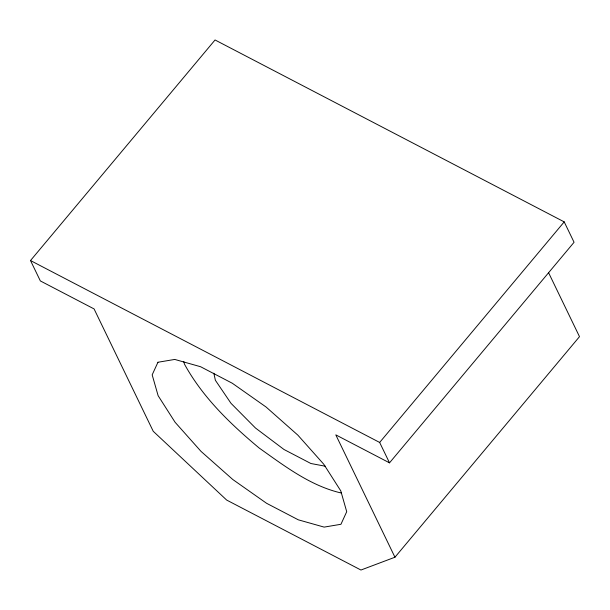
<?xml version="1.0" encoding="UTF-8"?>
<svg xmlns="http://www.w3.org/2000/svg" width="610" height="610" viewBox="0 0 610 610"><rect width="100%" height="100%" fill="white"/><g stroke="black" fill="none" stroke-linecap="round" stroke-linejoin="round"><path stroke-width="0.91" d="M30.5 260.546L215.048 39.97L564.204 221.88L574.063 242.277L389.515 462.845L335.797 434.861L394.952 557.227L360.952 570.03L226.661 500.063L153.232 431.285L94.077 308.927L40.359 280.935L30.5 260.546L379.656 442.448L389.515 462.845M379.656 442.448L564.204 221.88M394.952 557.227L579.5 336.651L548.474 272.479M325.389 466.238L310.887 463.508L283.986 449.486L255.468 428.007L230.992 403.309L215.376 380.274L213.843 373.206M341.592 493.086C310.559 486.04 284.649 466.07 259.181 448.022C230.336 423.95 202.756 397.415 184.487 364.185L183.709 361.463M157.944 362.256L152.172 374.853L158.127 395.692L175.093 422.272L201.033 451.392L232.822 479.536L266.6 503.303L298.305 519.819L324.131 527.109L340.944 524.287L346.716 511.691L340.761 490.844L323.796 464.271L297.855 435.143L266.067 407.007L232.288 383.24L200.583 366.724L174.757 359.435L157.944 362.256"/></g></svg>
